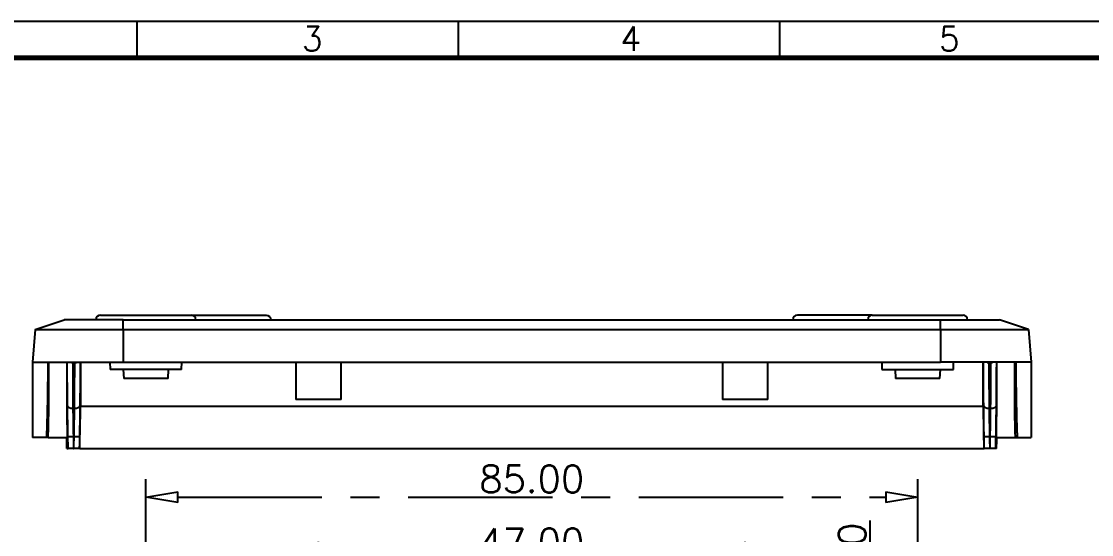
# Model space of a CAD drawing. Header units: millimetres. Extents: x 3683 to 5830, y 1279 to 1555.
# Drawn here: x 4167.5 to 4285.3, y 1498.4 to 1555 of the extents above; entities that cross this region are included whole.
import ezdxf

# ---------------------------------------------------------------- set-up
doc = ezdxf.new("R2010")
doc.units = ezdxf.units.MM
doc.header["$LTSCALE"] = 0.5
doc.linetypes.add('CENTER', pattern=[50.8, 31.75, -6.35, 6.35, -6.35])
doc.layers.add('112', color=7, linetype='Continuous', true_color=0xffffff)
doc.layers.add('A1_KUANG', color=7, linetype='Continuous')
doc.layers.add('A4_KUANG', color=7, linetype='Continuous')
doc.layers.add('dim', color=82, linetype='Continuous', lineweight=9)
doc.styles.get("Standard").update_dxf_attribs({"font": 'txt', "bigfont": 'gbcbig.shx'})
doc.dimstyles.new('VT-3.00', dxfattribs={"dimtxt": 3, "dimasz": 3.5, "dimexe": 2, "dimexo": 1.8, "dimgap": 0.5, "dimtad": 1, "dimzin": 0, "dimdsep": 46, "dimtxsty": 'Standard', "dimblk": 'CLOSEDBLANK', "dimcen": 0.3, "dimclrd": 1, "dimclre": 1, "dimclrt": 7, "dimadec": 1, "dimazin": 0, "dimtfac": 1, "dimtofl": 0, "dimtmove": 0, "dimatfit": 3, "dimldrblk": 'CLOSEDBLANK', "dimfxl": 0, "dimtolj": 1, "dimtzin": 0, "dimarcsym": 0})

# ---------------------------------------------------------------- blocks, each defined once
blk = doc.blocks.new('A$C3291225B')
at = {"layer": 'A4_KUANG'}
for p, q in [((53.317, 194.147), (53.317, 197.012)), ((78.543, 194.147), (78.543, 197.012)), ((103.769, 194.147), (103.769, 197.012)), ((258, 194.147), (2.865, 194.147))]:
    blk.add_line(p, q, dxfattribs=at)
at = {"layer": 'A4_KUANG', "color": 8}
blk.add_lwpolyline([(258, 0), (258, 197.012), (0, 197.012), (0, 0)], close=True, dxfattribs=at)
at = {"layer": 'A4_KUANG', "const_width": 0.4}
blk.add_lwpolyline([(2.865, 2.865), (2.865, 194.147), (255.126, 194.147), (255.135, 2.865), (2.865, 2.865)], dxfattribs=at)
at = {"layer": 'A4_KUANG'}
for s, p in [('3', (66.252, 194.69)), ('4', (91.254, 194.69)), ('5', (116.255, 194.69))]:
    blk.add_text(s, height=1.91, dxfattribs=at).set_placement(p)
blk = doc.blocks.new('_ClosedBlank')
at = {"color": 0, "linetype": 'ByBlock', "lineweight": -2}
for p, q in [((-1, 0.167), (0, 0)), ((-1, 0.167), (-1, -0.167)), ((0, 0), (-1, -0.167))]:
    blk.add_line(p, q, dxfattribs=at)
blk = doc.blocks.new('*D24')
at = {"layer": 'Defpoints', "color": 0, "linetype": 'CENTER'}
for p in [(8736.92, 3095.19), (8651.92, 3060.42), (8736.92, 3060.42)]:
    blk.add_point(p, dxfattribs=at)
at = {"layer": 'dim', "color": 1, "linetype": 'CENTER', "lineweight": -2}
for p, q in [((8651.92, 3062.22), (8651.92, 3097.19)), ((8736.92, 3062.22), (8736.92, 3097.19)), ((8655.42, 3095.19), (8733.42, 3095.19))]:
    blk.add_line(p, q, dxfattribs=at)
at = {"layer": 'dim', "color": 1, "linetype": 'CENTER', "lineweight": -2, "xscale": 3.5, "yscale": 3.5, "zscale": 3.5, "rotation": 180}
blk.add_blockref('_ClosedBlank', (8651.92, 3095.19), dxfattribs=at)
at = {"layer": 'dim', "color": 1, "linetype": 'CENTER', "lineweight": -2, "xscale": 3.5, "yscale": 3.5, "zscale": 3.5}
blk.add_blockref('_ClosedBlank', (8736.92, 3095.19), dxfattribs=at)
at = {"layer": 'dim', "color": 7, "linetype": 'CENTER', "insert": (8694.42, 3097.19), "char_height": 3, "attachment_point": 5}
blk.add_mtext('\\A1;85.00', dxfattribs=at)
blk = doc.blocks.new('*D29')
at = {"layer": 'Defpoints', "color": 0, "linetype": 'CENTER'}
for p in [(8717.92, 3088.25), (8670.92, 3068.92), (8717.92, 3068.92)]:
    blk.add_point(p, dxfattribs=at)
at = {"layer": 'dim', "color": 1, "linetype": 'CENTER', "lineweight": -2}
for p, q in [((8670.92, 3070.72), (8670.92, 3090.25)), ((8717.92, 3070.72), (8717.92, 3090.25)), ((8674.42, 3088.25), (8714.42, 3088.25))]:
    blk.add_line(p, q, dxfattribs=at)
at = {"layer": 'dim', "color": 1, "linetype": 'CENTER', "lineweight": -2, "xscale": 3.5, "yscale": 3.5, "zscale": 3.5, "rotation": 180}
blk.add_blockref('_ClosedBlank', (8670.92, 3088.25), dxfattribs=at)
at = {"layer": 'dim', "color": 1, "linetype": 'CENTER', "lineweight": -2, "xscale": 3.5, "yscale": 3.5, "zscale": 3.5}
blk.add_blockref('_ClosedBlank', (8717.92, 3088.25), dxfattribs=at)
at = {"layer": 'dim', "color": 7, "linetype": 'CENTER', "insert": (8694.42, 3090.25), "char_height": 3, "attachment_point": 5}
blk.add_mtext('\\A1;47.00', dxfattribs=at)
blk = doc.blocks.new('*D74')
at = {"layer": 'Defpoints', "color": 0, "linetype": 'CENTER'}
for p in [(8728.72, 3076.12), (8731.69, 3076.12), (8728.72, 3073.82)]:
    blk.add_point(p, dxfattribs=at)
at = {"layer": 'dim', "color": 1, "linetype": 'CENTER', "lineweight": -2}
for p, q in [((8731.69, 3079.62), (8731.69, 3092.62)), ((8730.52, 3076.12), (8733.69, 3076.12)), ((8730.52, 3073.82), (8733.69, 3073.82)), ((8731.69, 3070.32), (8731.69, 3066.82))]:
    blk.add_line(p, q, dxfattribs=at)
at = {"layer": 'dim', "color": 1, "linetype": 'CENTER', "lineweight": -2, "xscale": 3.5, "yscale": 3.5, "zscale": 3.5}
for p, rotation in [((8731.69, 3076.12), 270), ((8731.69, 3073.82), 90)]:
    blk.add_blockref('_ClosedBlank', p, dxfattribs=dict(at, rotation=rotation))
at = {"layer": 'dim', "color": 7, "linetype": 'CENTER', "insert": (8729.69, 3087.87), "char_height": 3, "attachment_point": 5, "rotation": 90}
blk.add_mtext('\\A1;2.30', dxfattribs=at)

msp = doc.modelspace()

# ---------------------------------------------------------------- linework, layer by layer
at = {"layer": '112', "color": 7}
for p, q in [((4168.977, 1521.027), (4172.161, 1522.119)), ((4178.661, 1522.119), (4172.161, 1522.119)), ((4176.161, 1522.619), (4186.161, 1522.619)), ((4178.661, 1521.027), (4178.661, 1522.119)), ((4178.661, 1522.119), (4268.661, 1522.119)), ((4186.161, 1522.619), (4194.411, 1522.619)), ((4261.161, 1522.619), (4252.911, 1522.619)), ((4261.161, 1522.619), (4271.161, 1522.619)), ((4268.661, 1522.119), (4275.161, 1522.119)), ((4268.661, 1521.027), (4268.661, 1522.119)), ((4278.346, 1521.027), (4275.161, 1522.119)), ((4168.977, 1521.027), (4168.661, 1517.419)), ((4168.977, 1521.027), (4178.661, 1521.027)), ((4178.661, 1521.027), (4178.661, 1517.419)), ((4178.661, 1521.027), (4268.661, 1521.027)), ((4268.661, 1521.027), (4278.346, 1521.027)), ((4268.661, 1521.027), (4268.661, 1517.419)), ((4278.346, 1521.027), (4278.661, 1517.419)), ((4168.661, 1517.419), (4178.661, 1517.419)), ((4168.661, 1517.419), (4168.661, 1509.119)), ((4173.211, 1517.398), (4173.211, 1517.419)), ((4177.208, 1517.419), (4177.222, 1516.619)), ((4178.661, 1517.419), (4268.661, 1517.419)), ((4185.1, 1516.619), (4185.114, 1517.419)), ((4197.661, 1517.419), (4197.661, 1513.319)), ((4202.661, 1513.319), (4202.661, 1517.419)), ((4244.661, 1517.419), (4244.661, 1513.319)), ((4249.661, 1513.319), (4249.661, 1517.419)), ((4262.208, 1517.419), (4262.222, 1516.619)), ((4278.661, 1517.419), (4268.661, 1517.419)), ((4270.1, 1516.619), (4270.114, 1517.419)), ((4274.111, 1517.398), (4274.111, 1517.419)), ((4278.661, 1517.419), (4278.661, 1509.119)), ((4185.1, 1516.619), (4177.222, 1516.619)), ((4178.661, 1516.619), (4178.714, 1515.619)), ((4183.609, 1515.619), (4183.661, 1516.619)), ((4262.222, 1516.619), (4270.1, 1516.619)), ((4263.661, 1516.619), (4263.714, 1515.619)), ((4268.609, 1515.619), (4268.661, 1516.619)), ((4183.609, 1515.619), (4178.714, 1515.619)), ((4268.609, 1515.619), (4263.714, 1515.619)), ((4173.961, 1512.586), (4273.361, 1512.586)), ((4202.661, 1513.319), (4197.661, 1513.319)), ((4249.661, 1513.319), (4244.661, 1513.319)), ((4170.209, 1509.119), (4168.661, 1509.119)), ((4170.399, 1509.119), (4172.492, 1509.119)), ((4173.172, 1509.264), (4173.251, 1509.264)), ((4274.072, 1509.264), (4274.151, 1509.264)), ((4274.83, 1509.119), (4276.924, 1509.119)), ((4277.113, 1509.119), (4278.661, 1509.119)), ((4173.194, 1507.919), (4173.228, 1507.919)), ((4173.884, 1507.919), (4273.438, 1507.919)), ((4274.128, 1507.919), (4274.094, 1507.919))]:
    msp.add_line(p, q, dxfattribs=at)
for centre, start, end in [((4176.161, 1522.119), 90, 180), ((4186.161, 1522.119), 0, 90), ((4252.911, 1522.119), 90, 180), ((4261.161, 1522.119), 90, 180), ((4271.161, 1522.119), 0, 90)]:
    msp.add_arc(centre, 0.5, start, end, dxfattribs=at)
at = {"layer": '112', "color": 7, "extrusion": (0, 0, -1)}
msp.add_arc((-4194.411, 1522.119), 0.5, 90, 180, dxfattribs=at)
at = {"layer": '112', "color": 7}
for centre, major_axis, ratio, start_param, end_param in [((4173.098, 1517.988), (0.6, 0.002), 0.9964357, 4.3935793, 4.7088753), ((4173.324, 1517.986), (-0.6, 0.002), 0.9964357, 1.5743142, 1.8908573), ((4273.998, 1517.986), (0.6, 0.002), 0.9964357, 4.3923338, 4.7088753), ((4274.224, 1517.988), (-0.6, 0.002), 0.9964357, 1.5743126, 1.8896086), ((4173.129, 1512.596), (0.6, 0.006), 0.3906636, 3.1627417, 4.7087967), ((4173.294, 1512.596), (-0.6, 0.006), 0.3906636, 1.5743886, 3.1204437), ((4274.029, 1512.596), (0.6, 0.006), 0.3906636, 3.1627417, 4.7087967), ((4274.194, 1512.596), (-0.6, 0.006), 0.3906636, 1.5743886, 3.1204437), ((4173.172, 1509.274), (0.6, 0.01), 0.0174499, 3.1655126, 4.7120915), ((4173.251, 1509.274), (-0.6, 0.01), 0.0174499, 1.5710938, 3.1176727), ((4274.072, 1509.274), (0.6, 0.01), 0.0174499, 3.1655126, 4.7120915), ((4274.151, 1509.274), (-0.6, 0.01), 0.0174499, 1.5710938, 3.1176727)]:
    msp.add_ellipse(centre, major_axis=major_axis, ratio=ratio, start_param=start_param, end_param=end_param, dxfattribs=at)
for points, knots in [([(4170.367, 1517.421), (4170.367, 1517.417), (4170.367, 1517.391), (4170.366, 1517.308), (4170.366, 1517.273), (4170.365, 1517.19), (4170.365, 1517.141), (4170.363, 1516.974), (4170.362, 1516.837), (4170.359, 1516.512), (4170.357, 1516.325), (4170.353, 1516.004), (4170.352, 1515.891), (4170.349, 1515.655), (4170.348, 1515.532), (4170.343, 1515.147), (4170.34, 1514.871), (4170.334, 1514.426), (4170.331, 1514.272), (4170.327, 1513.955), (4170.324, 1513.792), (4170.316, 1513.294), (4170.31, 1512.947), (4170.303, 1512.586)], [0, 0, 0, 0, 0.125, 0.125, 0.1875, 0.1875, 0.25, 0.25, 0.375, 0.375, 0.5, 0.5, 0.5625, 0.5625, 0.625, 0.625, 0.75, 0.75, 0.8125, 0.8125, 0.875, 0.875, 1, 1, 1, 1]), ([(4170.461, 1512.586), (4170.461, 1512.63), (4170.461, 1512.78), (4170.461, 1513.093), (4170.461, 1513.58), (4170.461, 1514.217), (4170.461, 1514.925), (4170.461, 1515.599), (4170.461, 1516.272), (4170.461, 1516.881), (4170.461, 1517.279), (4170.461, 1517.444)], [0, 0, 0, 0, 0.0237507, 0.0801226, 0.1690814, 0.2905954, 0.4377624, 0.5811462, 0.7032524, 0.8716912, 1, 1, 1, 1]), ([(4172.461, 1517.436), (4172.461, 1517.391), (4172.461, 1517.345), (4172.461, 1517.208), (4172.461, 1517.114), (4172.461, 1516.925), (4172.461, 1516.829), (4172.461, 1516.34), (4172.461, 1515.925), (4172.461, 1515.265), (4172.461, 1515.039), (4172.461, 1514.575), (4172.461, 1514.336), (4172.461, 1513.607), (4172.461, 1513.104), (4172.461, 1512.586)], [0, 0, 0, 0, 0.0350485, 0.0350485, 0.1039736, 0.1039736, 0.1728987, 0.1728987, 0.4485991, 0.4485991, 0.5864494, 0.5864494, 0.7242996, 0.7242996, 1, 1, 1, 1]), ([(4172.529, 1512.586), (4172.526, 1512.959), (4172.523, 1513.322), (4172.517, 1514.013), (4172.515, 1514.343), (4172.511, 1514.969), (4172.51, 1515.266), (4172.507, 1515.826), (4172.506, 1516.083), (4172.503, 1516.553), (4172.503, 1516.766), (4172.501, 1517.05), (4172.501, 1517.139), (4172.5, 1517.304), (4172.5, 1517.378), (4172.5, 1517.447)], [0, 0, 0, 0, 0.1670704, 0.1670704, 0.3341408, 0.3341408, 0.5012112, 0.5012112, 0.6682816, 0.6682816, 0.835352, 0.835352, 0.9188873, 0.9188873, 1, 1, 1, 1]), ([(4173.098, 1517.389), (4173.098, 1517.357), (4173.098, 1517.3), (4173.099, 1517.137), (4173.099, 1517.031), (4173.1, 1516.836), (4173.1, 1516.764), (4173.101, 1516.609), (4173.101, 1516.525), (4173.102, 1516.26), (4173.103, 1516.062), (4173.106, 1515.624), (4173.107, 1515.384), (4173.11, 1514.861), (4173.111, 1514.584), (4173.115, 1514), (4173.117, 1513.693), (4173.122, 1513.049), (4173.125, 1512.71), (4173.129, 1512.362)], [0, 0, 0, 0, 0.125, 0.125, 0.25, 0.25, 0.3125, 0.3125, 0.375, 0.375, 0.5, 0.5, 0.625, 0.625, 0.75, 0.75, 0.875, 0.875, 1, 1, 1, 1]), ([(4173.324, 1517.388), (4173.325, 1517.393), (4173.309, 1517.394), (4173.267, 1517.397), (4173.24, 1517.398), (4173.211, 1517.398)], [0, 0, 0, 0, 0.5, 0.5, 1, 1, 1, 1]), ([(4173.294, 1512.362), (4173.297, 1512.71), (4173.3, 1513.049), (4173.305, 1513.693), (4173.307, 1514), (4173.311, 1514.584), (4173.313, 1514.861), (4173.316, 1515.384), (4173.317, 1515.624), (4173.319, 1516.062), (4173.32, 1516.26), (4173.321, 1516.525), (4173.321, 1516.609), (4173.322, 1516.764), (4173.322, 1516.836), (4173.323, 1517.031), (4173.323, 1517.137), (4173.324, 1517.3), (4173.324, 1517.357), (4173.324, 1517.389)], [0, 0, 0, 0, 0.125, 0.125, 0.25, 0.25, 0.375, 0.375, 0.5, 0.5, 0.625, 0.625, 0.6875, 0.6875, 0.75, 0.75, 0.875, 0.875, 1, 1, 1, 1]), ([(4173.922, 1517.448), (4173.922, 1517.379), (4173.922, 1517.304), (4173.921, 1517.139), (4173.921, 1517.05), (4173.92, 1516.766), (4173.919, 1516.553), (4173.917, 1516.083), (4173.916, 1515.826), (4173.913, 1515.266), (4173.911, 1514.969), (4173.907, 1514.343), (4173.905, 1514.013), (4173.9, 1513.322), (4173.897, 1512.959), (4173.893, 1512.586)], [0, 0, 0, 0, 0.0814771, 0.0814771, 0.1649792, 0.1649792, 0.3319833, 0.3319833, 0.4989875, 0.4989875, 0.6659917, 0.6659917, 0.8329958, 0.8329958, 1, 1, 1, 1]), ([(4173.961, 1517.468), (4173.961, 1517.413), (4173.961, 1517.356), (4173.961, 1517.208), (4173.961, 1517.114), (4173.961, 1516.925), (4173.961, 1516.829), (4173.961, 1516.34), (4173.961, 1515.925), (4173.961, 1515.265), (4173.961, 1515.039), (4173.961, 1514.575), (4173.961, 1514.336), (4173.961, 1513.607), (4173.961, 1513.104), (4173.961, 1512.586)], [0, 0, 0, 0, 0.0429969, 0.0429969, 0.1113542, 0.1113542, 0.1797116, 0.1797116, 0.4531411, 0.4531411, 0.5898558, 0.5898558, 0.7265705, 0.7265705, 1, 1, 1, 1]), ([(4273.361, 1512.586), (4273.361, 1513.104), (4273.361, 1513.603), (4273.361, 1514.565), (4273.361, 1515.027), (4273.361, 1515.692), (4273.361, 1515.91), (4273.361, 1516.329), (4273.361, 1516.531), (4273.361, 1516.987), (4273.361, 1517.235), (4273.361, 1517.469)], [0, 0, 0, 0, 0.2725538, 0.2725538, 0.5451076, 0.5451076, 0.6813846, 0.6813846, 0.8176615, 0.8176615, 1, 1, 1, 1]), ([(4273.429, 1512.586), (4273.426, 1512.959), (4273.423, 1513.318), (4273.418, 1514.006), (4273.415, 1514.335), (4273.412, 1514.807), (4273.412, 1514.961), (4273.41, 1515.261), (4273.409, 1515.405), (4273.407, 1515.822), (4273.406, 1516.078), (4273.404, 1516.548), (4273.403, 1516.762), (4273.401, 1517.14), (4273.4, 1517.302), (4273.4, 1517.439)], [0, 0, 0, 0, 0.167434, 0.167434, 0.3348681, 0.3348681, 0.4185851, 0.4185851, 0.5023021, 0.5023021, 0.6697362, 0.6697362, 0.8371702, 0.8371702, 1, 1, 1, 1]), ([(4273.998, 1517.389), (4273.998, 1517.357), (4273.998, 1517.3), (4273.999, 1517.137), (4273.999, 1517.031), (4274, 1516.836), (4274, 1516.764), (4274.001, 1516.609), (4274.001, 1516.525), (4274.002, 1516.26), (4274.003, 1516.062), (4274.006, 1515.624), (4274.007, 1515.384), (4274.01, 1514.861), (4274.011, 1514.584), (4274.015, 1514), (4274.017, 1513.693), (4274.022, 1513.049), (4274.025, 1512.71), (4274.029, 1512.362)], [0, 0, 0, 0, 0.125, 0.125, 0.25, 0.25, 0.3125, 0.3125, 0.375, 0.375, 0.5, 0.5, 0.625, 0.625, 0.75, 0.75, 0.875, 0.875, 1, 1, 1, 1]), ([(4274.224, 1517.388), (4274.225, 1517.393), (4274.209, 1517.394), (4274.167, 1517.397), (4274.14, 1517.398), (4274.111, 1517.398)], [0, 0, 0, 0, 0.5, 0.5, 1, 1, 1, 1]), ([(4274.194, 1512.362), (4274.197, 1512.71), (4274.2, 1513.049), (4274.205, 1513.693), (4274.207, 1514), (4274.211, 1514.584), (4274.213, 1514.861), (4274.216, 1515.384), (4274.217, 1515.624), (4274.219, 1516.062), (4274.22, 1516.26), (4274.221, 1516.525), (4274.221, 1516.609), (4274.222, 1516.764), (4274.222, 1516.836), (4274.223, 1517.031), (4274.223, 1517.137), (4274.224, 1517.3), (4274.224, 1517.357), (4274.224, 1517.389)], [0, 0, 0, 0, 0.125, 0.125, 0.25, 0.25, 0.375, 0.375, 0.5, 0.5, 0.625, 0.625, 0.6875, 0.6875, 0.75, 0.75, 0.875, 0.875, 1, 1, 1, 1]), ([(4274.822, 1517.447), (4274.822, 1517.379), (4274.822, 1517.304), (4274.821, 1517.139), (4274.821, 1517.05), (4274.82, 1516.766), (4274.819, 1516.553), (4274.817, 1516.083), (4274.816, 1515.826), (4274.813, 1515.266), (4274.811, 1514.969), (4274.807, 1514.343), (4274.805, 1514.013), (4274.8, 1513.322), (4274.797, 1512.959), (4274.793, 1512.586)], [0, 0, 0, 0, 0.0812469, 0.0812469, 0.1647699, 0.1647699, 0.3318159, 0.3318159, 0.4988619, 0.4988619, 0.6659079, 0.6659079, 0.832954, 0.832954, 1, 1, 1, 1]), ([(4274.861, 1512.586), (4274.861, 1513.104), (4274.861, 1513.603), (4274.861, 1514.565), (4274.861, 1515.027), (4274.861, 1515.692), (4274.861, 1515.91), (4274.861, 1516.329), (4274.861, 1516.531), (4274.861, 1516.975), (4274.861, 1517.212), (4274.861, 1517.437)], [0, 0, 0, 0, 0.2748197, 0.2748197, 0.5496393, 0.5496393, 0.6870492, 0.6870492, 0.824459, 0.824459, 1, 1, 1, 1]), ([(4276.955, 1517.421), (4276.955, 1517.417), (4276.956, 1517.391), (4276.956, 1517.308), (4276.957, 1517.273), (4276.957, 1517.189), (4276.958, 1517.139), (4276.959, 1516.973), (4276.961, 1516.835), (4276.964, 1516.51), (4276.966, 1516.322), (4276.97, 1515.892), (4276.973, 1515.656), (4276.979, 1515.142), (4276.983, 1514.865), (4276.989, 1514.418), (4276.991, 1514.263), (4276.996, 1513.945), (4276.998, 1513.783), (4277.007, 1513.287), (4277.013, 1512.943), (4277.02, 1512.586)], [0, 0, 0, 0, 0.125, 0.125, 0.1875, 0.1875, 0.25, 0.25, 0.375, 0.375, 0.5, 0.5, 0.625, 0.625, 0.75, 0.75, 0.8125, 0.8125, 0.875, 0.875, 1, 1, 1, 1]), ([(4170.303, 1512.586), (4170.292, 1512.04), (4170.279, 1511.477), (4170.256, 1510.609), (4170.248, 1510.315), (4170.234, 1509.868), (4170.229, 1509.719), (4170.219, 1509.419), (4170.214, 1509.269), (4170.209, 1509.119)], [0, 0, 0, 0, 0.5, 0.5, 0.75, 0.75, 0.875, 0.875, 1, 1, 1, 1]), ([(4170.461, 1512.586), (4170.378, 1512.586), (4170.351, 1512.586), (4170.321, 1512.586), (4170.315, 1512.586), (4170.308, 1512.586), (4170.303, 1512.586)], [0, 0, 0, 0, 0.8174879, 0.8174879, 0.8174879, 1, 1, 1, 1]), ([(4170.399, 1509.119), (4170.42, 1509.712), (4170.435, 1510.297), (4170.456, 1511.452), (4170.461, 1512.023), (4170.461, 1512.586)], [0, 0, 0, 0, 0.5, 0.5, 1, 1, 1, 1]), ([(4172.572, 1509.264), (4172.562, 1509.84), (4172.554, 1510.405), (4172.54, 1511.512), (4172.534, 1512.055), (4172.529, 1512.586)], [0, 0, 0, 0, 0.5, 0.5, 1, 1, 1, 1]), ([(4173.129, 1512.362), (4173.134, 1511.867), (4173.139, 1511.361), (4173.153, 1510.328), (4173.162, 1509.801), (4173.172, 1509.264)], [0, 0, 0, 0, 0.5, 0.5, 1, 1, 1, 1]), ([(4173.251, 1509.264), (4173.261, 1509.801), (4173.269, 1510.328), (4173.283, 1511.361), (4173.289, 1511.867), (4173.294, 1512.362)], [0, 0, 0, 0, 0.5, 0.5, 1, 1, 1, 1]), ([(4173.893, 1512.586), (4173.888, 1512.055), (4173.883, 1511.512), (4173.869, 1510.405), (4173.86, 1509.84), (4173.851, 1509.264)], [0, 0, 0, 0, 0.5, 0.5, 1, 1, 1, 1]), ([(4273.472, 1509.264), (4273.462, 1509.84), (4273.454, 1510.405), (4273.44, 1511.512), (4273.434, 1512.055), (4273.429, 1512.586)], [0, 0, 0, 0, 0.5, 0.5, 1, 1, 1, 1]), ([(4274.029, 1512.362), (4274.034, 1511.867), (4274.039, 1511.361), (4274.053, 1510.328), (4274.062, 1509.801), (4274.072, 1509.264)], [0, 0, 0, 0, 0.5, 0.5, 1, 1, 1, 1]), ([(4274.151, 1509.264), (4274.161, 1509.801), (4274.169, 1510.328), (4274.183, 1511.361), (4274.189, 1511.867), (4274.194, 1512.362)], [0, 0, 0, 0, 0.5, 0.5, 1, 1, 1, 1]), ([(4274.793, 1512.586), (4274.788, 1512.055), (4274.783, 1511.512), (4274.769, 1510.405), (4274.76, 1509.84), (4274.751, 1509.264)], [0, 0, 0, 0, 0.5, 0.5, 1, 1, 1, 1]), ([(4276.924, 1509.119), (4276.903, 1509.712), (4276.887, 1510.297), (4276.866, 1511.452), (4276.861, 1512.023), (4276.861, 1512.586)], [0, 0, 0, 0, 0.5, 0.5, 1, 1, 1, 1]), ([(4277.02, 1512.586), (4277.031, 1512.04), (4277.043, 1511.477), (4277.066, 1510.609), (4277.075, 1510.315), (4277.089, 1509.868), (4277.093, 1509.719), (4277.103, 1509.419), (4277.108, 1509.269), (4277.113, 1509.119)], [0, 0, 0, 0, 0.5, 0.5, 0.75, 0.75, 0.875, 0.875, 1, 1, 1, 1]), ([(4172.595, 1507.919), (4172.588, 1508.319), (4172.581, 1508.719), (4172.574, 1509.119), (4172.573, 1509.167), (4172.573, 1509.215), (4172.572, 1509.264)], [0, 0, 0, 0, 0.8920263, 0.8920263, 0.8920263, 1, 1, 1, 1]), ([(4173.851, 1509.264), (4173.844, 1508.864), (4173.837, 1508.464), (4173.83, 1508.064), (4173.829, 1508.016), (4173.828, 1507.967), (4173.828, 1507.919)], [0, 0, 0, 0, 0.8920263, 0.8920263, 0.8920263, 1, 1, 1, 1]), ([(4273.495, 1507.919), (4273.488, 1508.319), (4273.481, 1508.719), (4273.474, 1509.119), (4273.473, 1509.167), (4273.473, 1509.215), (4273.472, 1509.264)], [0, 0, 0, 0, 0.8920263, 0.8920263, 0.8920263, 1, 1, 1, 1]), ([(4274.751, 1509.264), (4274.744, 1508.864), (4274.737, 1508.464), (4274.73, 1508.064), (4274.729, 1508.016), (4274.728, 1507.967), (4274.728, 1507.919)], [0, 0, 0, 0, 0.8920263, 0.8920263, 0.8920263, 1, 1, 1, 1]), ([(4172.473, 1507.919), (4172.503, 1507.919), (4172.538, 1507.919), (4172.561, 1507.919), (4172.575, 1507.919), (4172.586, 1507.919), (4172.595, 1507.919)], [0, 0, 0, 0, 0.6025276, 0.6025276, 0.6025276, 1, 1, 1, 1]), ([(4173.194, 1507.919), (4173.127, 1507.919), (4173.059, 1507.919), (4172.996, 1507.919), (4172.933, 1507.919), (4172.872, 1507.919), (4172.82, 1507.919), (4172.767, 1507.919), (4172.721, 1507.919), (4172.686, 1507.919), (4172.65, 1507.919), (4172.624, 1507.919), (4172.609, 1507.919), (4172.604, 1507.919), (4172.6, 1507.919), (4172.595, 1507.919)], [0, 0, 0, 0, 0.2183111, 0.2183111, 0.2183111, 0.4366248, 0.4366248, 0.4366248, 0.6549027, 0.6549027, 0.6549027, 0.873166, 0.873166, 0.873166, 1, 1, 1, 1]), ([(4173.829, 1507.919), (4173.825, 1507.919), (4173.813, 1507.919), (4173.789, 1507.919), (4173.765, 1507.919), (4173.73, 1507.919), (4173.687, 1507.919), (4173.644, 1507.919), (4173.591, 1507.919), (4173.534, 1507.919), (4173.476, 1507.919), (4173.411, 1507.919), (4173.345, 1507.919), (4173.307, 1507.919), (4173.267, 1507.919), (4173.228, 1507.919)], [0, 0, 0, 0, 0.2183111, 0.2183111, 0.2183111, 0.4366248, 0.4366248, 0.4366248, 0.6549026, 0.6549026, 0.6549026, 0.8731659, 0.8731659, 0.8731659, 1, 1, 1, 1]), ([(4274.094, 1507.919), (4274.027, 1507.919), (4273.959, 1507.919), (4273.896, 1507.919), (4273.833, 1507.919), (4273.772, 1507.919), (4273.72, 1507.919), (4273.667, 1507.919), (4273.621, 1507.919), (4273.586, 1507.919), (4273.55, 1507.919), (4273.524, 1507.919), (4273.509, 1507.919), (4273.504, 1507.919), (4273.5, 1507.919), (4273.495, 1507.919)], [0, 0, 0, 0, 0.2183111, 0.2183111, 0.2183111, 0.4366248, 0.4366248, 0.4366248, 0.6549027, 0.6549027, 0.6549027, 0.873166, 0.873166, 0.873166, 1, 1, 1, 1]), ([(4274.729, 1507.919), (4274.725, 1507.919), (4274.713, 1507.919), (4274.689, 1507.919), (4274.665, 1507.919), (4274.63, 1507.919), (4274.587, 1507.919), (4274.544, 1507.919), (4274.491, 1507.919), (4274.434, 1507.919), (4274.376, 1507.919), (4274.311, 1507.919), (4274.245, 1507.919), (4274.207, 1507.919), (4274.167, 1507.919), (4274.128, 1507.919)], [0, 0, 0, 0, 0.2183111, 0.2183111, 0.2183111, 0.4366248, 0.4366248, 0.4366248, 0.6549026, 0.6549026, 0.6549026, 0.8731659, 0.8731659, 0.8731659, 1, 1, 1, 1]), ([(4274.849, 1507.919), (4274.819, 1507.919), (4274.784, 1507.919), (4274.762, 1507.919), (4274.747, 1507.919), (4274.737, 1507.919), (4274.728, 1507.919)], [0, 0, 0, 0, 0.6025276, 0.6025276, 0.6025276, 1, 1, 1, 1])]:
    msp.add_open_spline(points, degree=3, knots=knots, dxfattribs=at)
for points in [[(4173.116, 1517.394), (4173.11, 1517.393), (4173.105, 1517.392), (4173.098, 1517.389)], [(4173.144, 1517.396), (4173.133, 1517.395), (4173.124, 1517.395), (4173.116, 1517.394)], [(4173.176, 1517.397), (4173.165, 1517.397), (4173.154, 1517.397), (4173.144, 1517.396)], [(4173.211, 1517.398), (4173.199, 1517.398), (4173.187, 1517.398), (4173.176, 1517.397)], [(4274.016, 1517.394), (4274.01, 1517.393), (4274.005, 1517.392), (4273.998, 1517.389)], [(4274.044, 1517.396), (4274.033, 1517.395), (4274.024, 1517.395), (4274.016, 1517.394)], [(4274.076, 1517.397), (4274.065, 1517.397), (4274.054, 1517.397), (4274.044, 1517.396)], [(4274.111, 1517.398), (4274.099, 1517.398), (4274.087, 1517.398), (4274.076, 1517.397)], [(4276.861, 1512.586), (4276.861, 1514.457), (4276.861, 1516.152), (4276.861, 1517.443)], [(4172.461, 1512.586), (4172.461, 1512.023), (4172.466, 1510.882), (4172.482, 1509.712), (4172.492, 1509.119)], [(4172.529, 1512.586), (4172.514, 1512.586), (4172.501, 1512.586), (4172.461, 1512.586)], [(4173.884, 1507.919), (4173.91, 1509.475), (4173.935, 1511.03), (4173.961, 1512.586)], [(4173.893, 1512.586), (4173.908, 1512.586), (4173.922, 1512.586), (4173.961, 1512.586)], [(4273.361, 1512.586), (4273.401, 1512.586), (4273.414, 1512.586), (4273.429, 1512.586)], [(4273.361, 1512.586), (4273.387, 1511.03), (4273.413, 1509.475), (4273.438, 1507.919)], [(4274.861, 1512.586), (4274.822, 1512.586), (4274.808, 1512.586), (4274.793, 1512.586)], [(4274.83, 1509.119), (4274.84, 1509.712), (4274.856, 1510.882), (4274.861, 1512.023), (4274.861, 1512.586)], [(4277.02, 1512.586), (4276.988, 1512.586), (4276.963, 1512.586), (4276.861, 1512.586)], [(4170.399, 1509.119), (4170.304, 1509.119), (4170.245, 1509.119), (4170.209, 1509.119)], [(4172.473, 1507.919), (4172.466, 1508.319), (4172.458, 1508.719), (4172.45, 1509.119)], [(4173.172, 1509.264), (4173.179, 1508.816), (4173.187, 1508.367), (4173.194, 1507.919)], [(4173.228, 1507.919), (4173.236, 1508.367), (4173.243, 1508.816), (4173.251, 1509.264)], [(4274.072, 1509.264), (4274.079, 1508.816), (4274.087, 1508.367), (4274.094, 1507.919)], [(4274.128, 1507.919), (4274.136, 1508.367), (4274.143, 1508.816), (4274.151, 1509.264)], [(4274.849, 1507.919), (4274.857, 1508.319), (4274.864, 1508.719), (4274.872, 1509.119)], [(4276.924, 1509.119), (4277.019, 1509.119), (4277.077, 1509.119), (4277.113, 1509.119)], [(4173.884, 1507.919), (4173.856, 1507.919), (4173.841, 1507.919), (4173.828, 1507.919)], [(4273.438, 1507.919), (4273.467, 1507.919), (4273.482, 1507.919), (4273.495, 1507.919)]]:
    msp.add_open_spline(points, degree=3, dxfattribs=at)

# ---------------------------------------------------------------- block references
at = {"layer": 'A1_KUANG', "color": 1, "lineweight": 0, "xscale": 1.403050184557287, "yscale": 1.403050184557742, "zscale": 1.403050184556499}
msp.add_blockref('A$C3291225B', (4105.381, 1278.573), dxfattribs=at)

# ---------------------------------------------------------------- dimensions: what is measured, and where the dimension line sits
at = {"layer": 'dim', "linetype": 'CENTER'}
for base, p1, p2, picture, middle in [((4266.161, 1502.563), (4181.161, 1467.787), (4266.161, 1467.787), '*D24', (4223.661, 1502.563)), ((4247.161, 1495.621), (4200.161, 1476.287), (4247.161, 1476.287), '*D29', (4223.661, 1495.621))]:
    dim = msp.add_linear_dim(base=base, p1=p1, p2=p2, dimstyle='VT-3.00', dxfattribs=at)
    dim.commit()
    dim.dimension.update_dxf_attribs({"geometry": picture, "text_midpoint": middle, "dimtype": 128, "insert": (-4470.759, -1592.63)})
dim = msp.add_linear_dim(base=(4260.928, 1483.487), p1=(4257.961, 1481.187), p2=(4257.961, 1483.487), angle=90, dimstyle='VT-3.00', dxfattribs=at)
dim.commit()
dim.dimension.update_dxf_attribs({"geometry": '*D74', "text_midpoint": (4258.928, 1495.237), "insert": (-4470.759, -1592.63)})

doc.saveas('drawing.dxf')
